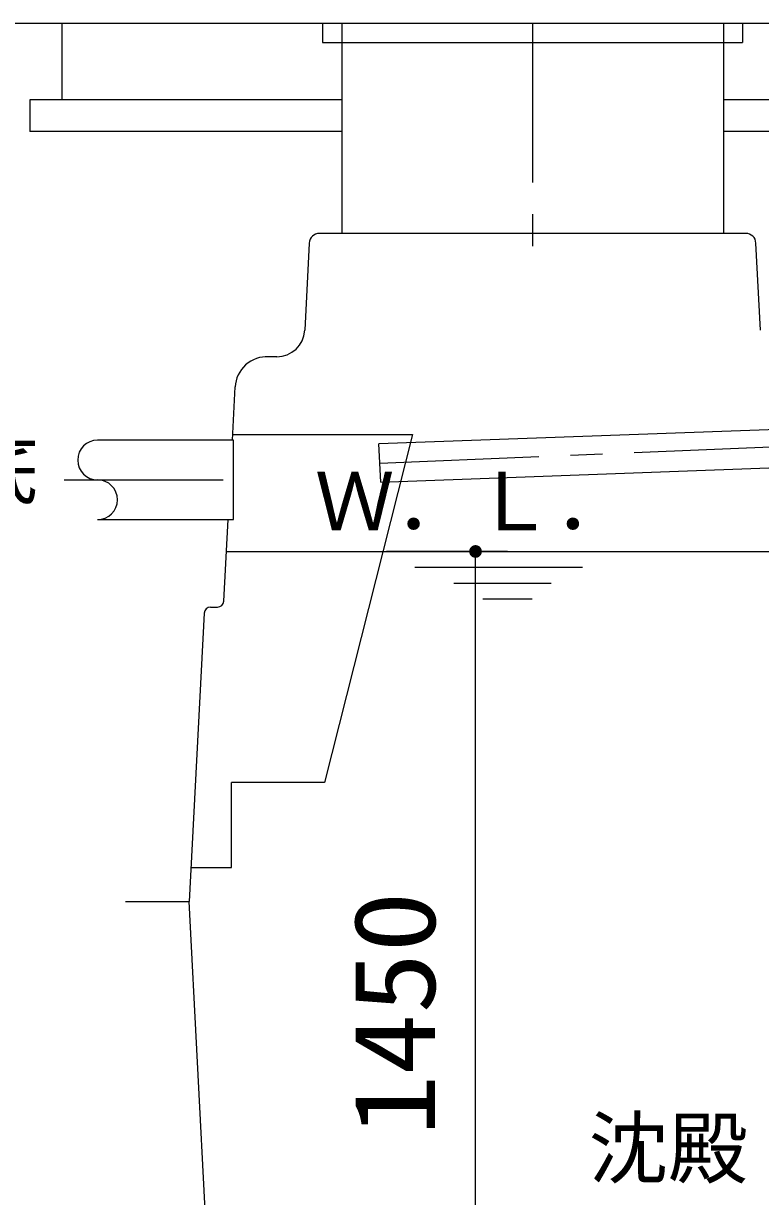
# Model space of a CAD drawing. Units: millimetres, scale not verified. Extents: x -14850 to 14850, y -10500 to 10500.
# Drawn here: x -10565 to -9406, y -4416 to -2572 of the extents above; entities that cross this region are included whole.
import ezdxf
from ezdxf.enums import TextEntityAlignment as Align

# ---------------------------------------------------------------- set-up
doc = ezdxf.new("R2010")
doc.units = ezdxf.units.MM
doc.header["$LTSCALE"] = 50
doc.linetypes.add('CHAIN1', pattern=[8, 5, -1, 1, -1])
for name, color, linetype, lineweight in [('0-0_機器', 2, 'Continuous', 25), ('0-1_空気管', 3, 'Continuous', 25), ('0-3_製作', 5, 'Continuous', 25)]:
    doc.layers.add(name, color=color, linetype=linetype, lineweight=lineweight)
doc.styles.add('ＭＳ ゴシック', font='')
doc.styles.get('ＭＳ ゴシック').set_extended_font_data('MS Gothic')

msp = doc.modelspace()

# ---------------------------------------------------------------- linework, layer by layer
at = {"layer": '0-0_機器'}
for p, q in [((-6574.09, -2572.23), (-10694.51, -2572.23)), ((-10504.5, -2572.23), (-10504.5, -2692.23)), ((-10094.5, -2572.23), (-10094.5, -2602.23)), ((-10064.5, -2572.23), (-10064.5, -2902.23)), ((-9464.5, -2572.23), (-9464.5, -2902.23)), ((-9434.5, -2572.23), (-9434.5, -2602.23)), ((-10094.5, -2602.23), (-9434.5, -2602.23)), ((-10554.5, -2692.23), (-10554.5, -2742.23)), ((-10064.5, -2692.23), (-10554.5, -2692.23)), ((-8809.5, -2692.23), (-9464.5, -2692.23)), ((-10064.5, -2742.23), (-10554.5, -2742.23)), ((-8809.5, -2742.23), (-9464.5, -2742.23))]:
    msp.add_line(p, q, dxfattribs=at)
at = {"layer": '0-1_空気管', "linetype": 'CHAIN1'}
for p, q in [((-9764.5, -2572.23), (-9764.5, -2952.23)), ((-10004.5, -3263.23), (-7644, -3166.23)), ((-10501.01, -3289.73), (-10215.46, -3289.73))]:
    msp.add_line(p, q, dxfattribs=at)
at = {"layer": '0-1_空気管'}
for p, q in [((-9429.49, -2902.23), (-10099.51, -2902.23)), ((-10115.49, -2917.39), (-10122.67, -3054.53)), ((-9406.32, -3054.53), (-9413.51, -2917.39)), ((-10166.61, -3096.23), (-10184.95, -3096.23)), ((-10236.46, -3227.23), (-10232.07, -3143.53)), ((-8645.03, -3183.37), (-10006.12, -3233.27)), ((-10235.99, -3218.23), (-9953.16, -3218.23)), ((-9953.16, -3218.23), (-10091.71, -3765.23)), ((-10002.87, -3293.19), (-10006.12, -3233.27)), ((-10002.87, -3293.19), (-8641.79, -3243.29)), ((-10448.25, -3352.23), (-10234.63, -3352.23)), ((-10249.72, -3480.25), (-10243.01, -3352.23)), ((-10245.63, -3402.23), (-7432.78, -3402.23)), ((-9686.27, -3427.23), (-9949.65, -3427.23)), ((-9888.13, -3452.23), (-9735.29, -3452.23)), ((-9765.09, -3477.23), (-9842.95, -3477.23)), ((-10280.76, -3499.21), (-10304.5, -3952.23)), ((-10270.77, -3489.73), (-10259.71, -3489.73)), ((-10091.71, -3765.23), (-10237.73, -3765.23)), ((-10237.73, -3899.23), (-10237.73, -3765.23)), ((-10301.72, -3899.23), (-10237.73, -3899.23)), ((-10404.5, -3952.23), (-10304.5, -3952.23)), ((-10272.23, -4567.93), (-10304.5, -3952.23))]:
    msp.add_line(p, q, dxfattribs=at)
msp.add_lwpolyline([(-10234.63, -3352.23), (-10234.63, -3227.23), (-10448.25, -3227.23)], dxfattribs=at)
for centre, radius, start, end in [((-10099.51, -2918.23), 16, 90, 177), ((-9429.49, -2918.23), 16, 3, 90), ((-10166.61, -3052.23), 44, 270, 357), ((-10182.14, -3146.15), 50, 86.77765, 177), ((-10448.25, -3258.48), 31.25, 90, 270), ((-10448.25, -3320.98), 31.25, 270, 90), ((-10259.71, -3479.73), 10, 270, 357), ((-10270.77, -3499.73), 10, 90, 177)]:
    msp.add_arc(centre, radius, start, end, dxfattribs=at)
at = {"layer": '0-3_製作', "color": 2}
for p, q in [((-9804.24, -3402.23), (-9994.27, -3402.23)), ((-9854.24, -4852.23), (-9854.24, -3402.23))]:
    msp.add_line(p, q, dxfattribs=at)
at = {"layer": '0-3_製作'}
for points in [[(-9857.92, -3392.93), (-9854.24, -3402.23), (-9859.06, -3393.47)], [(-9856.73, -3392.54), (-9854.24, -3402.23), (-9857.92, -3392.93)], [(-9856.73, -3392.54), (-9854.24, -3392.23), (-9854.24, -3402.23)], [(-9855.49, -3392.31), (-9854.24, -3392.23), (-9856.73, -3392.54)], [(-9854.24, -3392.23), (-9844.24, -3402.23), (-9854.24, -3402.23)], [(-9853.61, -3392.25), (-9844.24, -3402.23), (-9854.24, -3392.23)], [(-9852.37, -3392.41), (-9844.24, -3402.23), (-9853.61, -3392.25)], [(-9851.15, -3392.72), (-9844.24, -3402.23), (-9852.37, -3392.41)], [(-9849.98, -3393.18), (-9844.24, -3402.23), (-9851.15, -3392.72)], [(-9864.22, -3401.6), (-9854.24, -3402.23), (-9864.24, -3402.23)], [(-9864.24, -3402.23), (-9862.33, -3408.11), (-9864.16, -3403.48)], [(-9864.24, -3402.23), (-9861.53, -3409.07), (-9862.33, -3408.11)], [(-9854.24, -3402.23), (-9861.53, -3409.07), (-9864.24, -3402.23)], [(-9864.06, -3400.35), (-9854.24, -3402.23), (-9864.22, -3401.6)], [(-9864.16, -3403.48), (-9863, -3407.05), (-9863.93, -3404.72)], [(-9864.16, -3403.48), (-9862.33, -3408.11), (-9863, -3407.05)], [(-9863.75, -3399.14), (-9854.24, -3402.23), (-9864.06, -3400.35)], [(-9863.93, -3404.72), (-9863, -3407.05), (-9863.54, -3405.91)], [(-9863.29, -3397.97), (-9854.24, -3402.23), (-9863.75, -3399.14)], [(-9862.68, -3396.87), (-9854.24, -3402.23), (-9863.29, -3397.97)], [(-9861.95, -3395.85), (-9854.24, -3402.23), (-9862.68, -3396.87)], [(-9861.09, -3394.94), (-9854.24, -3402.23), (-9861.95, -3395.85)], [(-9854.24, -3402.23), (-9860.61, -3409.93), (-9861.53, -3409.07)], [(-9860.12, -3394.14), (-9854.24, -3402.23), (-9861.09, -3394.94)], [(-9854.24, -3402.23), (-9859.6, -3410.67), (-9860.61, -3409.93)], [(-9859.06, -3393.47), (-9854.24, -3402.23), (-9860.12, -3394.14)], [(-9854.24, -3402.23), (-9858.5, -3411.28), (-9859.6, -3410.67)], [(-9854.24, -3402.23), (-9857.33, -3411.74), (-9858.5, -3411.28)], [(-9854.24, -3402.23), (-9856.11, -3412.05), (-9857.33, -3411.74)], [(-9854.24, -3402.23), (-9854.87, -3412.21), (-9856.11, -3412.05)], [(-9854.24, -3402.23), (-9854.24, -3412.23), (-9854.87, -3412.21)], [(-9854.24, -3402.23), (-9852.99, -3412.15), (-9854.24, -3412.23)], [(-9854.24, -3402.23), (-9851.75, -3411.91), (-9852.99, -3412.15)], [(-9854.24, -3402.23), (-9850.56, -3411.53), (-9851.75, -3411.91)], [(-9844.24, -3402.23), (-9850.56, -3411.53), (-9854.24, -3402.23)], [(-9844.24, -3402.23), (-9849.42, -3410.99), (-9850.56, -3411.53)], [(-9848.88, -3393.79), (-9844.24, -3402.23), (-9849.98, -3393.18)], [(-9844.24, -3402.23), (-9848.36, -3410.32), (-9849.42, -3410.99)], [(-9847.87, -3394.52), (-9844.24, -3402.23), (-9848.88, -3393.79)], [(-9844.24, -3402.23), (-9847.39, -3409.52), (-9848.36, -3410.32)], [(-9846.95, -3395.38), (-9844.24, -3402.23), (-9847.87, -3394.52)], [(-9844.24, -3402.23), (-9846.54, -3408.6), (-9847.39, -3409.52)], [(-9846.15, -3396.35), (-9844.24, -3402.23), (-9846.95, -3395.38)], [(-9844.24, -3402.23), (-9845.8, -3407.59), (-9846.54, -3408.6)], [(-9846.15, -3396.35), (-9844.32, -3400.98), (-9844.24, -3402.23)], [(-9845.48, -3397.41), (-9844.32, -3400.98), (-9846.15, -3396.35)], [(-9844.24, -3402.23), (-9845.19, -3406.49), (-9845.8, -3407.59)], [(-9845.48, -3397.41), (-9844.55, -3399.74), (-9844.32, -3400.98)], [(-9844.94, -3398.55), (-9844.55, -3399.74), (-9845.48, -3397.41)], [(-9844.24, -3402.23), (-9844.73, -3405.32), (-9845.19, -3406.49)], [(-9844.24, -3402.23), (-9844.42, -3404.1), (-9844.73, -3405.32)], [(-9844.24, -3402.23), (-9844.26, -3402.86), (-9844.42, -3404.1)]]:
    msp.add_solid(points, dxfattribs=at)

# ---------------------------------------------------------------- texts
at = {"layer": '0-0_機器', "color": 4, "style": 'ＭＳ ゴシック'}
msp.add_text('流入管底', height=91.79, dxfattribs=at).set_placement((-11041.35, -3347.93), align=Align.BOTTOM_LEFT)
at = {"layer": '0-1_空気管', "color": 4, "style": 'ＭＳ ゴシック'}
for s, p in [('Ｗ．Ｌ．', (-10106.74, -3396.49)), ('沈殿', (-9676.78, -4413.31))]:
    msp.add_text(s, height=91.79, dxfattribs=at).set_placement(p, align=Align.BOTTOM_LEFT)
at = {"layer": '0-3_製作', "color": 4, "style": 'ＭＳ ゴシック', "width": 1.1}
msp.add_text('1450', height=128.4, rotation=90, dxfattribs=at).set_placement((-9879.24, -4320.98), align=Align.BOTTOM_LEFT)

doc.saveas('drawing.dxf')
